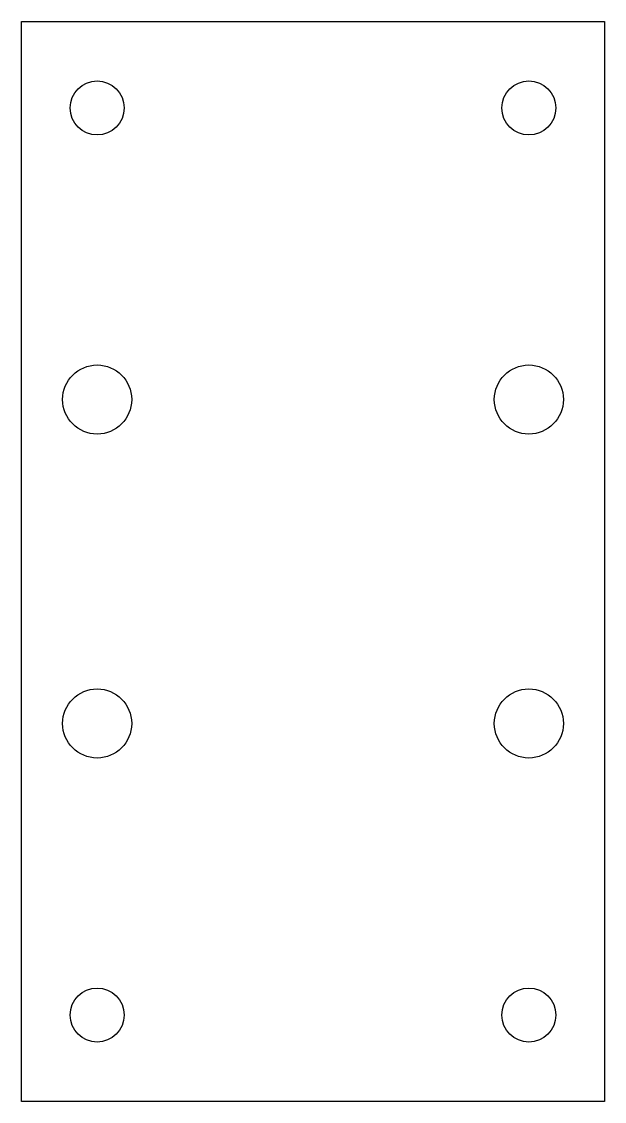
# Model space of a CAD drawing. Extents: x -13.5 to 13.5, y -25 to 25.
import ezdxf

# ---------------------------------------------------------------- set-up
doc = ezdxf.new("R2010")
doc.units = 0
doc.layers.get('0').update_dxf_attribs({"linetype": 'continuous'})

# ---------------------------------------------------------------- blocks, each defined once
blk = doc.blocks.new('PAD')
at = {"color": 0}
for p, q in [((-13.5, 25), (13.5, 25)), ((-13.5, -25), (-13.5, 25)), ((13.5, 25), (13.5, -25)), ((13.5, -25), (-13.5, -25))]:
    blk.add_line(p, q, dxfattribs=at)
for centre, radius in [((-10, 21), 1.25), ((10, 21), 1.25), ((-10, 7.5), 1.6), ((10, 7.5), 1.6), ((-10, -7.5), 1.6), ((10, -7.5), 1.6), ((-10, -21), 1.25), ((10, -21), 1.25)]:
    blk.add_circle(centre, radius, dxfattribs=at)

msp = doc.modelspace()

# ---------------------------------------------------------------- block references
at = {"color": 0}
msp.add_blockref('PAD', (0, 0), dxfattribs=at)

doc.saveas('drawing.dxf')
